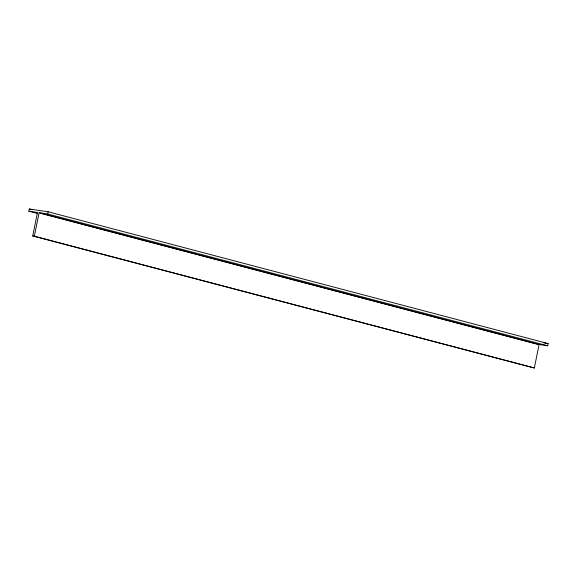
<?xml version="1.0" encoding="UTF-8"?>
<svg xmlns="http://www.w3.org/2000/svg" width="577" height="577" viewBox="0 0 577 577"><rect width="100%" height="100%" fill="white"/><g stroke="black" fill="none" stroke-linecap="round" stroke-linejoin="round"><path stroke-width="0.87" d="M37.563 213.504L28.85 211.211L29.297 209.011L48.158 211.781L548.15 343.575L547.703 345.774L539.084 344.505L39.092 212.718L34.353 236.202L534.345 367.989L539.084 344.505M534.345 367.989L32.738 235.964L37.469 212.48L28.85 211.211M547.703 345.774L47.711 213.98L48.158 211.781M39.092 212.718L47.711 213.98M32.738 235.964L34.353 236.202M543.866 342.94L548.15 343.575M29.297 209.011L31.908 209.696M40.96 213.396L537.468 344.267"/></g></svg>
